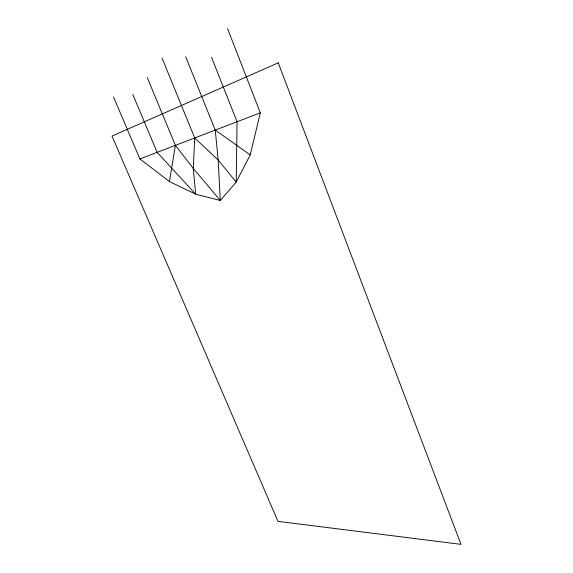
<?xml version="1.0" encoding="UTF-8"?>
<svg xmlns="http://www.w3.org/2000/svg" width="573" height="573" viewBox="0 0 573 573"><rect width="100%" height="100%" fill="white"/><g stroke="black" fill="none" stroke-linecap="round" stroke-linejoin="round"><path stroke-width="0.86" d="M162.001 57.973L194.72 137.957L193.273 168.441L195.665 194.197L220.29 200.457L236.198 182.121L250.208 154.896L260.328 112.838L227.56 28.65M132.836 94.531L157.152 152.339L195.665 194.197L169.436 181.548L175.395 145.356L147.261 77.57M113.526 96.98L139.919 158.943L260.328 112.838M185.688 56.734L215.24 130.1L250.208 154.896M139.919 158.943L169.436 181.548M194.72 137.957L218.191 160.025L236.198 182.121L237.072 121.741L211.494 57.207M175.395 145.356L193.273 168.441L220.29 200.457L218.191 160.025L215.24 130.1M278.249 62.851L112.007 136.073L277.962 521.351L460.993 544.35L278.249 62.851"/></g></svg>
